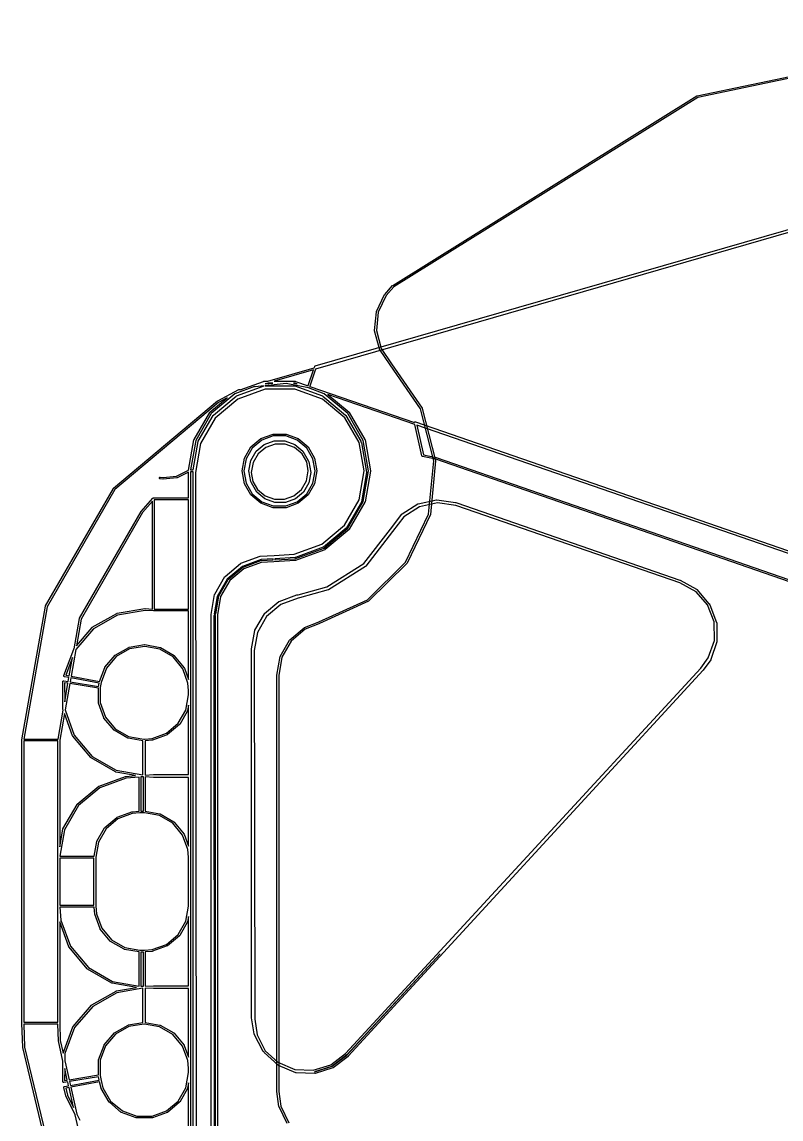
# Model space of a CAD drawing. Extents: x 90 to 207, y -153 to -57.
# Drawn here: x 89.6 to 131.8, y -118.1 to -57.2 of the extents above; entities that cross this region are included whole.
import ezdxf

# ---------------------------------------------------------------- set-up
doc = ezdxf.new("R2010")
doc.units = 0
doc.header["$MEASUREMENT"] = 0
doc.layers.add('BLACK', color=7, linetype='CONTINUOUS')

msp = doc.modelspace()

# ---------------------------------------------------------------- linework, layer by layer
at = {"layer": 'Black'}
for p, q in [((127.123, -61.3399), (146.586, -57.2364)), ((146.598, -57.336), (127.152, -61.4359)), ((110.221, -71.8593), (127.107, -61.3464)), ((127.152, -61.4359), (110.28, -71.9404)), ((127.107, -61.3464), (127.123, -61.3399)), ((127.123, -61.3399), (127.123, -61.3399)), ((105.918, -76.328), (144.816, -65.1201)), ((144.853, -65.2517), (105.936, -76.5175)), ((110.215, -71.8641), (110.221, -71.8593)), ((109.315, -73.3097), (109.764, -72.3696)), ((109.851, -72.4191), (109.409, -73.3449)), ((109.764, -72.3696), (109.768, -72.3638)), ((109.768, -72.3638), (109.772, -72.3578)), ((109.772, -72.3578), (110.21, -71.8684)), ((110.28, -71.9404), (109.851, -72.4191)), ((110.21, -71.8684), (110.215, -71.8641)), ((109.21, -74.3635), (109.311, -73.3265)), ((109.311, -73.3265), (109.315, -73.3097)), ((109.311, -73.3265), (109.311, -73.3265)), ((109.409, -73.3449), (109.311, -74.3644)), ((109.212, -74.3808), (109.21, -74.3635)), ((109.21, -74.3635), (109.21, -74.3635)), ((109.472, -75.3897), (109.212, -74.3808)), ((109.311, -74.3644), (109.567, -75.3561)), ((109.479, -75.4055), (109.472, -75.3897)), ((110.069, -76.2644), (109.479, -75.4055)), ((109.479, -75.4055), (109.479, -75.4055)), ((109.567, -75.3561), (110.151, -76.2078)), ((103.279, -77.1825), (105.858, -76.4358)), ((105.818, -76.5515), (103.639, -77.1825)), ((105.519, -77.4157), (105.818, -76.5515)), ((105.936, -76.5175), (105.613, -77.4484)), ((105.858, -76.4358), (105.885, -76.3597)), ((105.885, -76.3597), (105.888, -76.3541)), ((105.888, -76.3541), (105.891, -76.3482)), ((105.891, -76.3482), (105.892, -76.3465)), ((105.892, -76.3465), (105.893, -76.3445)), ((105.893, -76.3445), (105.898, -76.3403)), ((105.898, -76.3403), (105.903, -76.3357)), ((105.903, -76.3357), (105.905, -76.3347)), ((105.905, -76.3347), (105.906, -76.3332)), ((105.906, -76.3332), (105.912, -76.3309)), ((105.912, -76.3309), (105.918, -76.328)), ((111.754, -78.7195), (110.069, -76.2644)), ((110.069, -76.2644), (110.069, -76.2644)), ((110.151, -76.2078), (110.151, -76.2078)), ((110.151, -76.2078), (111.842, -78.6702)), ((101.745, -77.6583), (103.044, -77.1855)), ((103.044, -77.1855), (103.061, -77.1825)), ((103.061, -77.1825), (103.279, -77.1825)), ((104.298, -77.3034), (103.134, -77.4287)), ((103.293, -77.2825), (103.137, -77.3278)), ((103.137, -77.3278), (103.558, -77.2825)), ((103.558, -77.2825), (103.293, -77.2825)), ((103.639, -77.1825), (104.798, -77.1825)), ((105.534, -77.5537), (104.298, -77.3034)), ((104.699, -77.2825), (104.902, -77.3237)), ((104.789, -77.2825), (104.699, -77.2825)), ((104.902, -77.3237), (104.789, -77.2825)), ((104.798, -77.1825), (104.815, -77.1855)), ((104.815, -77.1855), (105.518, -77.4415)), ((101.455, -77.8704), (100.138, -78.9752)), ((100.499, -78.2694), (101.678, -77.6364)), ((102.54, -77.4754), (101.455, -77.8704)), ((101.537, -77.9959), (103.08, -77.4346)), ((103.142, -77.6147), (101.609, -78.1748)), ((101.678, -77.6364), (101.694, -77.631)), ((101.694, -77.631), (101.711, -77.6315)), ((101.711, -77.6315), (101.728, -77.638)), ((101.728, -77.638), (101.741, -77.6495)), ((101.741, -77.6495), (101.745, -77.6583)), ((102.543, -77.4772), (102.54, -77.4754)), ((102.546, -77.4803), (102.543, -77.4772)), ((102.55, -77.482), (102.546, -77.4803)), ((102.554, -77.4845), (102.55, -77.482)), ((102.558, -77.4855), (102.554, -77.4845)), ((102.562, -77.4873), (102.558, -77.4855)), ((102.566, -77.4876), (102.562, -77.4873)), ((102.57, -77.4886), (102.566, -77.4876)), ((102.575, -77.4882), (102.57, -77.4886)), ((102.579, -77.4885), (102.575, -77.4882)), ((103.08, -77.4346), (102.579, -77.4885)), ((103.134, -77.4287), (104.754, -77.4287)), ((104.774, -77.6127), (103.142, -77.6147)), ((104.754, -77.4287), (104.771, -77.4317)), ((104.771, -77.4317), (106.322, -77.9959)), ((106.309, -78.169), (104.774, -77.6127)), ((105.516, -77.4328), (105.519, -77.4157)), ((105.518, -77.4415), (105.516, -77.4328)), ((106.404, -77.8704), (105.534, -77.5537)), ((105.605, -77.4636), (105.603, -77.4656)), ((105.603, -77.4656), (105.605, -77.466)), ((105.613, -77.4484), (105.605, -77.4636)), ((105.605, -77.466), (105.608, -77.4673)), ((105.608, -77.4673), (105.611, -77.4678)), ((105.611, -77.4678), (111.418, -79.4714)), ((107.721, -78.9752), (106.404, -77.8704)), ((111.441, -79.5851), (106.621, -77.922)), ((106.621, -77.922), (107.792, -78.9043)), ((94.7207, -83.1162), (100.49, -78.2752)), ((100.55, -78.3551), (94.7918, -83.1872)), ((100.067, -78.9043), (101.026, -78.1)), ((100.259, -79.065), (101.522, -78.0046)), ((101.609, -78.1748), (100.36, -79.2254)), ((100.49, -78.2752), (100.495, -78.2726)), ((100.495, -78.2726), (100.499, -78.2694)), ((101.026, -78.1), (100.55, -78.3551)), ((101.522, -78.0046), (101.537, -77.9959)), ((107.56, -79.2165), (106.309, -78.169)), ((106.322, -77.9959), (106.337, -78.0046)), ((106.337, -78.0046), (106.337, -78.0046)), ((106.337, -78.0046), (107.6, -79.065)), ((99.1876, -80.4214), (100.056, -78.9176)), ((100.138, -78.9752), (99.2786, -80.4638)), ((99.4226, -80.507), (100.247, -79.0783)), ((100.056, -78.9176), (100.062, -78.9104)), ((100.056, -78.9176), (100.056, -78.9176)), ((100.062, -78.9104), (100.067, -78.9043)), ((100.067, -78.9043), (100.067, -78.9043)), ((100.247, -79.0783), (100.253, -79.0717)), ((100.247, -79.0783), (100.247, -79.0783)), ((100.253, -79.0717), (100.259, -79.065)), ((100.259, -79.065), (100.259, -79.065)), ((107.6, -79.065), (107.611, -79.0783)), ((107.611, -79.0783), (107.611, -79.0783)), ((107.611, -79.0783), (108.436, -80.507)), ((108.58, -80.4638), (107.721, -78.9752)), ((107.792, -78.9043), (107.803, -78.9176)), ((107.803, -78.9176), (107.803, -78.9176)), ((107.803, -78.9176), (108.671, -80.4214)), ((112.496, -81.5944), (111.754, -78.7195)), ((111.842, -78.6702), (111.849, -78.686)), ((111.849, -78.686), (112.595, -81.578)), ((100.36, -79.2254), (99.5462, -80.6398)), ((108.351, -80.5826), (107.56, -79.2165)), ((111.418, -79.4686), (111.42, -79.4612)), ((111.418, -79.4694), (111.418, -79.4686)), ((111.418, -79.4703), (111.418, -79.4694)), ((111.418, -79.4714), (111.418, -79.4703)), ((111.42, -79.4612), (111.423, -79.4537)), ((111.423, -79.4522), (111.428, -79.4461)), ((111.423, -79.453), (111.423, -79.4522)), ((111.423, -79.4537), (111.423, -79.453)), ((111.428, -79.4461), (111.433, -79.4398)), ((111.433, -79.4398), (111.434, -79.4394)), ((111.434, -79.4387), (111.441, -79.4347)), ((111.434, -79.4394), (111.434, -79.4387)), ((111.441, -79.4347), (111.448, -79.4304)), ((111.836, -81.3192), (111.441, -79.5851)), ((111.448, -79.4304), (111.449, -79.4302)), ((111.449, -79.4298), (111.457, -79.4283)), ((111.449, -79.4302), (111.449, -79.4298)), ((111.457, -79.4283), (111.465, -79.4266)), ((111.465, -79.4266), (111.466, -79.4267)), ((111.466, -79.4267), (111.466, -79.4265)), ((111.466, -79.4265), (111.474, -79.4277)), ((111.474, -79.4277), (111.482, -79.4287)), ((111.482, -79.4287), (111.483, -79.4291)), ((111.483, -79.4291), (111.483, -79.4292)), ((111.483, -79.4292), (143.294, -90.4502)), ((143.308, -90.5817), (111.552, -79.6235)), ((111.552, -79.6235), (111.926, -81.2658)), ((102.34, -80.8228), (102.892, -80.3595)), ((102.892, -80.3595), (103.569, -80.1131)), ((103.586, -80.2116), (102.942, -80.4462)), ((103.569, -80.1131), (104.29, -80.1131)), ((104.272, -80.2116), (103.586, -80.2116)), ((104.917, -80.4462), (104.272, -80.2116)), ((104.29, -80.1131), (104.967, -80.3595)), ((104.967, -80.3595), (105.519, -80.8228)), ((98.8846, -82.1225), (99.1817, -80.4378)), ((99.2786, -80.4638), (98.989, -82.1065)), ((99.1374, -82.1065), (99.4166, -80.5233)), ((99.1817, -80.4378), (99.1851, -80.4284)), ((99.1817, -80.4378), (99.1817, -80.4378)), ((99.1851, -80.4284), (99.1876, -80.4214)), ((99.1876, -80.4214), (99.1876, -80.4214)), ((99.5462, -80.6398), (99.2641, -82.2517)), ((99.4166, -80.5233), (99.42, -80.5139)), ((99.4166, -80.5233), (99.4166, -80.5233)), ((99.42, -80.5139), (99.4226, -80.507)), ((99.4226, -80.507), (99.4226, -80.507)), ((101.98, -81.4469), (102.34, -80.8228)), ((102.416, -80.887), (102.074, -81.4811)), ((102.942, -80.4462), (102.416, -80.887)), ((102.627, -81.0638), (103.079, -80.6843)), ((103.164, -80.8559), (102.738, -81.2131)), ((103.079, -80.6843), (103.634, -80.4824)), ((103.686, -80.6659), (103.164, -80.8559)), ((103.634, -80.4824), (104.225, -80.4824)), ((104.242, -80.6659), (103.686, -80.6659)), ((104.225, -80.4824), (104.779, -80.6843)), ((104.764, -80.8559), (104.242, -80.6659)), ((105.19, -81.2131), (104.764, -80.8559)), ((104.779, -80.6843), (105.232, -81.0638)), ((105.442, -80.887), (104.917, -80.4462)), ((105.785, -81.4811), (105.442, -80.887)), ((105.519, -80.8228), (105.879, -81.4469)), ((108.629, -82.1565), (108.351, -80.5826)), ((108.436, -80.507), (108.436, -80.507)), ((108.436, -80.507), (108.439, -80.5139)), ((108.439, -80.5139), (108.442, -80.5233)), ((108.442, -80.5233), (108.442, -80.5233)), ((108.442, -80.5233), (108.447, -80.5478)), ((108.447, -80.5478), (108.469, -80.5864)), ((108.469, -80.5864), (108.469, -80.5864)), ((108.469, -80.5864), (108.475, -80.6027)), ((108.475, -80.6027), (108.763, -82.2269)), ((108.879, -82.1565), (108.58, -80.4638)), ((108.671, -80.4214), (108.671, -80.4214)), ((108.671, -80.4214), (108.674, -80.4296)), ((108.674, -80.4296), (108.677, -80.4378)), ((108.677, -80.4378), (108.677, -80.4378)), ((108.677, -80.4378), (108.979, -82.1479)), ((101.854, -82.1565), (101.98, -81.4469)), ((102.074, -81.4811), (101.954, -82.1565)), ((102.229, -82.1565), (102.332, -81.5751)), ((102.332, -81.5751), (102.627, -81.0638)), ((102.738, -81.2131), (102.461, -81.6943)), ((105.439, -81.6453), (105.19, -81.2131)), ((105.232, -81.0638), (105.527, -81.5751)), ((105.527, -81.5751), (105.533, -81.6111)), ((105.904, -82.1565), (105.785, -81.4811)), ((105.879, -81.4469), (106.004, -82.1565)), ((111.836, -81.3213), (111.836, -81.3192)), ((111.837, -81.3236), (111.836, -81.3213)), ((111.84, -81.3293), (111.837, -81.3236)), ((111.842, -81.3352), (111.84, -81.3293)), ((111.844, -81.3369), (111.842, -81.3352)), ((111.845, -81.339), (111.844, -81.3369)), ((111.85, -81.3432), (111.845, -81.339)), ((111.854, -81.348), (111.85, -81.3432)), ((111.856, -81.349), (111.854, -81.348)), ((111.858, -81.3506), (111.856, -81.349)), ((111.864, -81.3529), (111.858, -81.3506)), ((111.87, -81.3559), (111.864, -81.3529)), ((111.872, -81.3562), (111.87, -81.3559)), ((111.874, -81.357), (111.872, -81.3562)), ((112.606, -81.5115), (111.874, -81.357)), ((111.926, -81.2658), (112.63, -81.4143)), ((112.21, -84.5497), (112.496, -81.5944)), ((112.596, -81.5953), (112.309, -84.5681)), ((112.595, -81.578), (112.596, -81.5953)), ((112.596, -81.5953), (112.596, -81.5953)), ((134.153, -88.9767), (112.606, -81.5115)), ((112.63, -81.4143), (112.633, -81.4155)), ((112.633, -81.4155), (112.636, -81.416)), ((112.636, -81.416), (134.19, -88.8836)), ((98.2181, -82.4412), (98.8846, -82.1225)), ((98.9794, -82.2065), (98.9794, -127.703)), ((99.1294, -82.2065), (98.9794, -82.2065)), ((98.989, -82.1065), (99.1374, -82.1065)), ((99.1294, -127.703), (99.1294, -82.2065)), ((101.98, -82.8662), (101.854, -82.1565)), ((101.954, -82.1565), (102.074, -82.832)), ((102.332, -82.738), (102.229, -82.1565)), ((102.461, -81.6943), (102.364, -82.2415)), ((105.433, -82.7038), (105.529, -82.1565)), ((105.529, -82.1565), (105.439, -81.6453)), ((105.533, -81.6111), (105.562, -81.6601)), ((105.562, -81.6601), (105.664, -82.2415)), ((105.785, -82.832), (105.904, -82.1565)), ((106.004, -82.1565), (105.879, -82.8662)), ((108.345, -83.7638), (108.629, -82.1565)), ((108.58, -83.8493), (108.879, -82.1565)), ((108.979, -82.1652), (108.677, -83.8753)), ((108.979, -82.1479), (108.979, -82.1479)), ((108.979, -82.1479), (108.979, -82.1565)), ((108.979, -82.1565), (108.979, -82.1652)), ((108.979, -82.1652), (108.979, -82.1652)), ((97.2572, -82.5505), (97.2592, -82.5333)), ((97.2613, -82.5674), (97.2572, -82.5505)), ((97.2592, -82.5333), (97.2669, -82.5177)), ((97.2709, -82.5819), (97.2613, -82.5674)), ((97.2669, -82.5177), (97.2795, -82.5058)), ((97.2849, -82.5922), (97.2709, -82.5819)), ((97.2795, -82.5058), (97.2954, -82.4988)), ((97.3015, -82.5971), (97.2849, -82.5922)), ((97.2954, -82.4988), (97.3128, -82.4977)), ((97.4563, -82.6146), (97.3015, -82.5971)), ((97.3128, -82.4977), (97.4623, -82.5147)), ((97.4615, -82.6143), (97.4563, -82.6146)), ((97.4668, -82.6147), (97.4615, -82.6143)), ((97.4623, -82.5147), (98.2181, -82.4412)), ((98.2365, -82.5399), (97.4668, -82.6147)), ((98.2532, -82.5352), (98.2365, -82.5399)), ((98.8794, -82.2359), (98.2532, -82.5352)), ((98.8794, -83.6596), (98.8794, -82.2359)), ((99.2641, -82.2517), (99.3205, -127.84)), ((102.36, -82.787), (102.332, -82.738)), ((102.367, -82.823), (102.36, -82.787)), ((102.364, -82.2415), (102.454, -82.7528)), ((102.454, -82.7528), (102.704, -83.185)), ((105.155, -83.185), (105.433, -82.7038)), ((105.664, -82.2415), (105.562, -82.823)), ((108.763, -82.2443), (108.479, -83.8692)), ((108.763, -82.2269), (108.763, -82.2269)), ((108.763, -82.2269), (108.763, -82.2443)), ((90.9439, -89.6519), (94.7096, -83.1296)), ((94.7918, -83.1872), (91.0349, -89.6943)), ((94.7096, -83.1296), (94.7152, -83.1229)), ((94.7096, -83.1296), (94.7096, -83.1296)), ((94.7152, -83.1229), (94.7207, -83.1162)), ((94.7207, -83.1162), (94.7207, -83.1162)), ((102.34, -83.4903), (101.98, -82.8662)), ((102.074, -82.832), (102.416, -83.4261)), ((102.662, -83.3343), (102.367, -82.823)), ((102.416, -83.4261), (102.942, -83.867)), ((103.114, -83.7138), (102.662, -83.3343)), ((102.704, -83.185), (103.129, -83.5422)), ((104.729, -83.5422), (105.155, -83.185)), ((105.266, -83.3343), (104.814, -83.7138)), ((104.917, -83.867), (105.442, -83.4261)), ((105.562, -82.823), (105.266, -83.3343)), ((105.442, -83.4261), (105.785, -82.832)), ((105.879, -82.8662), (105.519, -83.4903)), ((96.2475, -84.407), (96.8919, -83.6765)), ((96.8794, -83.8419), (96.3258, -84.4695)), ((96.8794, -89.8245), (96.8794, -83.8419)), ((96.8919, -83.6765), (96.8948, -83.6742)), ((96.8948, -83.6742), (96.8973, -83.6713)), ((96.8973, -83.6713), (96.901, -83.6691)), ((96.901, -83.6691), (96.9044, -83.6663)), ((96.9044, -83.6663), (96.905, -83.6661)), ((96.905, -83.6661), (96.9055, -83.6657)), ((96.9055, -83.6657), (96.909, -83.6645)), ((96.909, -83.6645), (96.9123, -83.6626)), ((96.9123, -83.6626), (96.9166, -83.6619)), ((96.9166, -83.6619), (96.9207, -83.6604)), ((96.9207, -83.6604), (96.9213, -83.6604)), ((96.9213, -83.6604), (96.9219, -83.6602)), ((96.9219, -83.6602), (96.9257, -83.6603)), ((96.9257, -83.6603), (96.9294, -83.6596)), ((96.9294, -83.6596), (98.8794, -83.6596)), ((96.9794, -83.7596), (96.9794, -89.8275)), ((98.8794, -83.7596), (96.9794, -83.7596)), ((98.8794, -89.8275), (98.8794, -83.7596)), ((102.892, -83.9536), (102.34, -83.4903)), ((103.569, -84.2), (102.892, -83.9536)), ((102.942, -83.867), (103.586, -84.1015)), ((103.669, -83.9157), (103.114, -83.7138)), ((103.129, -83.5422), (103.652, -83.7322)), ((103.652, -83.7322), (104.207, -83.7322)), ((104.259, -83.9157), (103.669, -83.9157)), ((104.207, -83.7322), (104.729, -83.5422)), ((104.814, -83.7138), (104.259, -83.9157)), ((104.272, -84.1015), (104.917, -83.867)), ((104.967, -83.9536), (104.29, -84.2)), ((105.519, -83.4903), (104.967, -83.9536)), ((107.529, -85.1772), (108.345, -83.7638)), ((108.473, -83.8856), (107.65, -85.3152)), ((107.721, -85.3379), (108.58, -83.8493)), ((108.671, -83.8917), (107.803, -85.3955)), ((108.479, -83.8692), (108.473, -83.8856)), ((108.473, -83.8856), (108.473, -83.8856)), ((108.674, -83.8835), (108.671, -83.8917)), ((108.671, -83.8917), (108.671, -83.8917)), ((108.677, -83.8753), (108.674, -83.8835)), ((108.677, -83.8753), (108.677, -83.8753)), ((110.736, -84.5481), (111.617, -83.9919)), ((111.617, -83.9919), (111.633, -83.9853)), ((111.633, -83.9853), (112.651, -83.764)), ((112.701, -83.9378), (111.7, -84.1566)), ((112.651, -83.764), (112.669, -83.7634)), ((112.669, -83.7634), (112.669, -83.7634)), ((112.669, -83.7634), (113.701, -83.9036)), ((113.72, -84.075), (112.701, -83.9378)), ((113.701, -83.9036), (113.705, -83.905)), ((113.705, -83.905), (113.71, -83.9057)), ((113.71, -83.9057), (113.778, -83.9284)), ((113.778, -83.9284), (113.779, -83.9286)), ((113.779, -83.9286), (113.779, -83.9286)), ((113.779, -83.9286), (126.158, -88.2176)), ((92.8233, -90.3359), (96.2417, -84.4151)), ((96.3258, -84.4695), (92.9143, -90.3783)), ((96.2417, -84.4151), (96.2449, -84.4113)), ((96.2449, -84.4113), (96.2475, -84.407)), ((104.29, -84.2), (103.569, -84.2)), ((103.586, -84.1015), (104.272, -84.1015)), ((110.086, -85.3838), (110.723, -84.5598)), ((110.723, -84.5598), (110.736, -84.5481)), ((110.723, -84.5598), (110.723, -84.5598)), ((111.7, -84.1566), (110.835, -84.7044)), ((110.93, -87.2289), (112.21, -84.5497)), ((112.304, -84.5849), (111.017, -87.28)), ((112.309, -84.5681), (112.304, -84.5849)), ((112.309, -84.5681), (112.309, -84.5681)), ((113.783, -84.096), (113.72, -84.075)), ((126.164, -88.3681), (113.783, -84.096)), ((106.279, -86.2262), (107.529, -85.1772)), ((110.835, -84.7044), (110.203, -85.5222)), ((107.639, -85.3285), (106.376, -86.3905)), ((106.404, -86.4427), (107.721, -85.3379)), ((107.792, -85.4088), (106.462, -86.525)), ((107.645, -85.3205), (107.639, -85.3285)), ((107.639, -85.3285), (107.639, -85.3285)), ((107.65, -85.3152), (107.645, -85.3205)), ((107.65, -85.3152), (107.65, -85.3152)), ((107.803, -85.3955), (107.792, -85.4088)), ((107.803, -85.3955), (107.803, -85.3955)), ((108.603, -87.2994), (110.086, -85.3838)), ((110.203, -85.5222), (108.718, -87.4467)), ((110.086, -85.3838), (110.086, -85.3838)), ((110.203, -85.5222), (110.203, -85.5222)), ((104.744, -86.7849), (106.279, -86.2262)), ((104.787, -87.0311), (106.404, -86.4427)), ((106.361, -86.3992), (104.812, -86.9653)), ((106.369, -86.3948), (106.361, -86.3992)), ((106.361, -86.3992), (106.361, -86.3992)), ((106.376, -86.3905), (106.369, -86.3948)), ((106.376, -86.3905), (106.376, -86.3905)), ((101.787, -87.2793), (102.848, -86.8933)), ((102.916, -87.0761), (101.871, -87.4579)), ((102.848, -86.8933), (102.855, -86.892)), ((102.855, -86.892), (102.862, -86.8904)), ((102.862, -86.8904), (103.63, -86.8473)), ((103.574, -87.0384), (102.916, -87.0761)), ((103.57, -87.0993), (103.574, -87.0384)), ((103.63, -86.8473), (104.744, -86.7849)), ((103.67, -87.0937), (104.787, -87.0311)), ((103.674, -87.0326), (103.67, -87.0937)), ((103.676, -87.0325), (103.674, -87.0326)), ((104.798, -86.9683), (103.676, -87.0325)), ((104.805, -86.9666), (104.798, -86.9683)), ((104.812, -86.9653), (104.805, -86.9666)), ((106.447, -86.5337), (104.815, -87.1276)), ((106.462, -86.525), (106.447, -86.5337)), ((106.462, -86.525), (106.462, -86.525)), ((100.908, -88.0135), (101.772, -87.288)), ((101.871, -87.4579), (101.021, -88.1731)), ((101.099, -88.1742), (101.897, -87.5045)), ((101.955, -87.5868), (101.17, -88.2452)), ((101.772, -87.288), (101.787, -87.2793)), ((101.772, -87.288), (101.772, -87.288)), ((101.897, -87.5045), (101.912, -87.4958)), ((101.912, -87.4958), (102.891, -87.1395)), ((102.919, -87.236), (101.955, -87.5868)), ((102.891, -87.1395), (102.899, -87.1382)), ((102.899, -87.1382), (102.906, -87.1366)), ((102.906, -87.1366), (103.57, -87.0993)), ((103.62, -87.1967), (102.919, -87.236)), ((104.8, -87.1305), (103.62, -87.1967)), ((104.808, -87.1288), (104.8, -87.1305)), ((104.815, -87.1276), (104.808, -87.1288)), ((106.561, -88.5885), (108.603, -87.2994)), ((108.705, -87.4583), (106.651, -88.7586)), ((108.716, -87.4487), (108.705, -87.4583)), ((108.705, -87.4583), (108.705, -87.4583)), ((108.718, -87.4467), (108.716, -87.4487)), ((108.718, -87.4467), (108.718, -87.4467)), ((108.812, -89.3089), (110.93, -87.2289)), ((111.007, -87.2941), (108.875, -89.3864)), ((111.017, -87.28), (111.007, -87.2941)), ((100.332, -89.0043), (100.896, -88.0269)), ((101.021, -88.1731), (100.466, -89.136)), ((100.567, -89.0898), (101.088, -88.1875)), ((101.17, -88.2452), (100.658, -89.1322)), ((100.896, -88.0268), (100.902, -88.0202)), ((100.896, -88.0269), (100.896, -88.0268)), ((100.902, -88.0202), (100.908, -88.0135)), ((100.908, -88.0135), (100.908, -88.0135)), ((101.088, -88.1875), (101.099, -88.1742)), ((101.099, -88.1742), (101.099, -88.1742)), ((126.158, -88.2176), (126.162, -88.2197)), ((126.162, -88.2197), (126.166, -88.2211)), ((126.166, -88.2211), (127.076, -88.728)), ((104.969, -89.0284), (106.561, -88.5885)), ((106.638, -88.7646), (105.036, -89.2092)), ((106.644, -88.7614), (106.638, -88.7646)), ((106.651, -88.7586), (106.644, -88.7614)), ((127.063, -88.8675), (126.164, -88.3681)), ((127.694, -89.5944), (127.063, -88.8675)), ((127.076, -88.728), (127.09, -88.7389)), ((127.09, -88.7389), (127.772, -89.5266)), ((100.13, -90.1322), (100.326, -89.0207)), ((100.466, -89.136), (100.299, -90.0909)), ((100.326, -89.0207), (100.329, -89.0125)), ((100.326, -89.0207), (100.326, -89.0207)), ((100.329, -89.0125), (100.332, -89.0043)), ((100.332, -89.0043), (100.332, -89.0043)), ((100.387, -90.0909), (100.561, -89.1062)), ((100.658, -89.1322), (100.479, -90.1453)), ((100.561, -89.1062), (100.565, -89.095)), ((100.561, -89.1062), (100.561, -89.1062)), ((100.565, -89.095), (100.567, -89.0898)), ((100.567, -89.0898), (100.567, -89.0898)), ((103.099, -90.0767), (103.897, -89.407)), ((103.897, -89.407), (103.912, -89.3983)), ((103.897, -89.407), (103.897, -89.407)), ((103.912, -89.3983), (104.891, -89.042)), ((104.964, -89.2213), (103.999, -89.5743)), ((104.891, -89.042), (104.896, -89.0412)), ((104.896, -89.0412), (104.9, -89.0396)), ((104.9, -89.0396), (104.969, -89.0284)), ((105.031, -89.2104), (104.964, -89.2213)), ((105.033, -89.2095), (105.031, -89.2104)), ((105.036, -89.2092), (105.033, -89.2095)), ((106.105, -90.5406), (108.812, -89.3089)), ((108.861, -89.3963), (106.143, -90.6334)), ((108.875, -89.3864), (108.861, -89.3963)), ((89.6302, -97.0851), (90.938, -89.6682)), ((91.0349, -89.6943), (89.739, -97.0438)), ((90.938, -89.6682), (90.9415, -89.6585)), ((90.938, -89.6682), (90.938, -89.6682)), ((90.9415, -89.6585), (90.9439, -89.6519)), ((90.9439, -89.6519), (90.9439, -89.6519)), ((93.537, -90.8383), (94.896, -90.0667)), ((94.896, -90.0667), (94.9042, -90.0637)), ((94.896, -90.0667), (94.896, -90.0667)), ((94.9042, -90.0637), (94.9123, -90.0608)), ((94.9123, -90.0608), (94.9124, -90.0608)), ((94.9124, -90.0608), (96.4533, -89.8005)), ((96.4644, -89.9), (94.9377, -90.158)), ((96.4533, -89.8005), (96.459, -89.8005)), ((96.459, -89.8005), (96.4646, -89.7999)), ((96.9264, -89.9275), (96.4644, -89.9)), ((96.4646, -89.7999), (96.8794, -89.8245)), ((96.9279, -89.9273), (96.9264, -89.9275)), ((96.9294, -89.9275), (96.9279, -89.9273)), ((98.8794, -89.9275), (96.9294, -89.9275)), ((96.9794, -89.8275), (98.8794, -89.8275)), ((98.8794, -93.7418), (98.8794, -89.9275)), ((100.299, -90.0909), (100.387, -90.0909)), ((102.567, -90.9923), (103.088, -90.09)), ((103.088, -90.09), (103.099, -90.0767)), ((103.099, -90.0767), (103.099, -90.0767)), ((103.999, -89.5743), (103.215, -90.2336)), ((128.056, -90.5423), (127.694, -89.5944)), ((127.772, -89.5266), (127.781, -89.5415)), ((127.781, -89.5415), (127.781, -89.5415)), ((127.781, -89.5415), (127.781, -89.5422)), ((127.781, -89.5422), (127.816, -89.582)), ((127.816, -89.582), (127.816, -89.582)), ((127.816, -89.582), (127.817, -89.5833)), ((127.817, -89.5833), (127.825, -89.5969)), ((127.825, -89.5969), (127.825, -89.5969)), ((127.825, -89.5969), (128.197, -90.5698)), ((92.5223, -92.0254), (92.8173, -90.3523)), ((92.9143, -90.3783), (92.6504, -91.875)), ((92.8173, -90.3523), (92.8203, -90.3441)), ((92.8173, -90.3523), (92.8173, -90.3523)), ((92.8203, -90.3441), (92.8233, -90.3359)), ((92.8233, -90.3359), (92.8233, -90.3359)), ((94.9377, -90.158), (93.594, -90.921)), ((100.129, -90.1409), (100.13, -90.1366)), ((100.129, -119.768), (100.129, -90.1409)), ((100.13, -90.1366), (100.13, -90.1322)), ((100.282, -90.1909), (100.274, -90.2349)), ((100.274, -90.2349), (100.311, -119.855)), ((100.379, -90.1909), (100.282, -90.1909)), ((100.379, -119.768), (100.379, -90.1909)), ((100.479, -90.1453), (100.479, -119.765)), ((103.215, -90.2336), (102.704, -91.1213)), ((105.314, -90.8583), (106.074, -90.549)), ((106.109, -90.6429), (105.359, -90.9479)), ((106.074, -90.549), (106.078, -90.5482)), ((106.078, -90.5482), (106.081, -90.5468)), ((106.081, -90.5468), (106.105, -90.5406)), ((106.134, -90.6364), (106.109, -90.6429)), ((106.138, -90.6345), (106.134, -90.6364)), ((106.143, -90.6334), (106.138, -90.6345)), ((128.072, -91.5664), (128.056, -90.5423)), ((128.197, -90.5698), (128.2, -90.5811)), ((128.2, -90.5811), (128.201, -90.5869)), ((128.201, -90.5869), (128.218, -91.6286)), ((93.594, -90.921), (92.6161, -92.0696)), ((92.6504, -91.875), (93.5236, -90.8494)), ((93.5236, -90.8494), (93.533, -90.8416)), ((93.5236, -90.8494), (93.5236, -90.8494)), ((93.533, -90.8416), (93.537, -90.8383)), ((93.537, -90.8383), (93.537, -90.8383)), ((102.38, -92.0347), (102.561, -91.0087)), ((102.704, -91.1213), (102.526, -92.1346)), ((102.561, -91.0087), (102.564, -91.0005)), ((102.561, -91.0087), (102.561, -91.0087)), ((102.564, -91.0005), (102.567, -90.9924)), ((102.567, -90.9924), (102.567, -90.9923)), ((104.503, -91.536), (105.301, -90.8663)), ((105.359, -90.9479), (104.574, -91.6069)), ((105.301, -90.8663), (105.307, -90.8624)), ((105.307, -90.8624), (105.314, -90.8583)), ((94.8115, -92.3796), (95.5665, -91.9509)), ((95.5665, -91.9509), (95.5735, -91.9484)), ((95.5665, -91.9509), (95.5665, -91.9509)), ((95.5735, -91.9484), (95.5829, -91.9451)), ((95.5829, -91.9451), (96.439, -91.8004)), ((95.5829, -91.9451), (95.5829, -91.9451)), ((96.447, -91.9005), (95.6082, -92.0422)), ((96.439, -91.8004), (96.439, -91.8004)), ((96.439, -91.8004), (96.4564, -91.8006)), ((97.2836, -92.0542), (96.447, -91.9005)), ((96.4564, -91.8006), (97.3103, -91.9575)), ((103.97, -92.4516), (104.491, -91.5493)), ((104.574, -91.6069), (104.061, -92.494)), ((104.491, -91.5493), (104.503, -91.536)), ((104.503, -91.536), (104.503, -91.536)), ((127.736, -92.5356), (128.072, -91.5664)), ((128.215, -91.6458), (127.876, -92.6307)), ((128.218, -91.6286), (128.215, -91.6458)), ((91.9566, -93.5191), (92.5017, -92.0544)), ((92.4351, -92.5198), (92.0711, -93.4981)), ((92.2566, -93.5322), (92.4351, -92.5198)), ((92.6161, -92.0696), (92.355, -93.5503)), ((92.5017, -92.0544), (92.5105, -92.0394)), ((92.5105, -92.0394), (92.5223, -92.0254)), ((92.5105, -92.0394), (92.5105, -92.0394)), ((94.2353, -93.0518), (94.7981, -92.3907)), ((94.8686, -92.4622), (94.3171, -93.1099)), ((94.7981, -92.3907), (94.8048, -92.3852)), ((94.7981, -92.3907), (94.7981, -92.3907)), ((94.8048, -92.3852), (94.8115, -92.3796)), ((94.8115, -92.3796), (94.8115, -92.3796)), ((95.6082, -92.0422), (94.8686, -92.4622)), ((98.0171, -92.4848), (97.2836, -92.0542)), ((97.3103, -91.9575), (97.3224, -91.962)), ((97.3224, -91.962), (97.3266, -91.9635)), ((97.3266, -91.9635), (98.0754, -92.403)), ((98.5592, -93.1403), (98.0171, -92.4848)), ((98.0754, -92.403), (98.0886, -92.4143)), ((98.0886, -92.4143), (98.6419, -93.0834)), ((102.379, -92.0434), (102.38, -92.0391)), ((102.379, -112.503), (102.379, -92.0434)), ((102.38, -92.0391), (102.38, -92.0347)), ((102.526, -92.1346), (102.552, -112.586)), ((103.784, -93.494), (103.964, -92.4679)), ((104.061, -92.494), (103.883, -93.507)), ((103.964, -92.4679), (103.967, -92.4598)), ((103.964, -92.4679), (103.964, -92.4679)), ((103.967, -92.4598), (103.97, -92.4516)), ((103.97, -92.4516), (103.97, -92.4516)), ((127.327, -93.1012), (127.736, -92.5356)), ((93.9383, -93.8412), (94.2265, -93.0668)), ((94.3171, -93.1099), (94.019, -93.9111)), ((94.2265, -93.0668), (94.2353, -93.0518)), ((94.2353, -93.0518), (94.2353, -93.0518)), ((98.8452, -93.9439), (98.5592, -93.1403)), ((98.6419, -93.0834), (98.6505, -93.0985)), ((98.6505, -93.0985), (98.8794, -93.7418)), ((107.601, -114.499), (127.327, -93.1012)), ((127.869, -92.6436), (127.454, -93.2181)), ((127.872, -92.6371), (127.869, -92.6436)), ((127.876, -92.6307), (127.872, -92.6371)), ((91.9535, -93.5361), (91.9566, -93.5191)), ((91.9564, -93.5533), (91.9535, -93.5361)), ((91.965, -93.5684), (91.9564, -93.5533)), ((91.9782, -93.5796), (91.965, -93.5684)), ((91.9944, -93.5857), (91.9782, -93.5796)), ((92.2393, -93.6307), (91.9944, -93.5857)), ((91.9944, -93.5857), (91.9944, -93.5857)), ((92.0711, -93.4981), (92.2566, -93.5322)), ((92.2016, -93.8446), (92.2393, -93.6307)), ((92.3376, -93.6487), (92.3002, -93.8611)), ((93.9127, -93.9381), (92.3376, -93.6487)), ((92.355, -93.5503), (93.9383, -93.8412)), ((103.783, -93.5027), (103.784, -93.4983)), ((103.783, -116.601), (103.783, -93.5027)), ((103.784, -93.4983), (103.784, -93.494)), ((103.883, -93.507), (103.883, -116.597)), ((127.451, -93.2227), (107.747, -114.65)), ((127.452, -93.2202), (127.451, -93.2227)), ((127.454, -93.2181), (127.452, -93.2202)), ((91.898, -93.8532), (91.8995, -93.8447)), ((91.905, -95.3755), (91.898, -93.8532)), ((91.8995, -93.8447), (91.9009, -93.8363)), ((91.9009, -93.8361), (91.9053, -93.8285)), ((91.9009, -93.8362), (91.9009, -93.8361)), ((91.9009, -93.8363), (91.9009, -93.8362)), ((91.9053, -93.8285), (91.9094, -93.8212)), ((91.9094, -93.8212), (91.9095, -93.8211)), ((91.9095, -93.8211), (91.9096, -93.821)), ((91.9096, -93.821), (91.9162, -93.8154)), ((91.9162, -93.8154), (91.9226, -93.8099)), ((91.9226, -93.8099), (91.9227, -93.8099)), ((91.9227, -93.8099), (91.9228, -93.8098)), ((91.9228, -93.8098), (91.9308, -93.8069)), ((91.9308, -93.8069), (91.9389, -93.8038)), ((91.9389, -93.8038), (91.939, -93.8038)), ((91.939, -93.8038), (91.9391, -93.8038)), ((91.9391, -93.8038), (91.9475, -93.8038)), ((91.9475, -93.8038), (91.9562, -93.8037)), ((91.9562, -93.8037), (92.2016, -93.8446)), ((92.1842, -93.9431), (91.9983, -93.9121)), ((91.9983, -93.9121), (92.0031, -94.97)), ((92.0031, -94.97), (92.1842, -93.9431)), ((92.2828, -93.9596), (92.025, -95.4216)), ((93.8709, -94.2246), (92.2828, -93.9596)), ((92.3002, -93.8611), (93.88, -94.1248)), ((93.8746, -95.0282), (93.8709, -94.2246)), ((93.88, -94.1248), (93.9127, -93.9381)), ((94.019, -93.9111), (93.9707, -94.1865)), ((93.9707, -94.1865), (93.9745, -95.019)), ((98.8794, -94.3518), (98.8452, -93.9439)), ((98.8794, -94.5895), (98.8794, -94.3518)), ((98.7309, -95.4315), (98.8794, -94.5895)), ((91.6374, -97.0438), (91.9219, -95.4306)), ((91.9065, -95.3838), (91.905, -95.3755)), ((91.908, -95.3923), (91.9065, -95.3838)), ((91.9219, -95.4306), (91.908, -95.3923)), ((92.025, -95.4216), (92.5335, -96.8184)), ((93.8761, -95.0365), (93.8746, -95.0282)), ((93.8776, -95.0451), (93.8761, -95.0365)), ((94.1746, -95.8609), (93.8776, -95.0451)), ((93.9745, -95.019), (94.2655, -95.8184)), ((98.3056, -96.1682), (98.7309, -95.4315)), ((98.8219, -95.4739), (98.3878, -96.2258)), ((98.8279, -95.4576), (98.8219, -95.4739)), ((98.8219, -95.4739), (98.8219, -95.4739)), ((98.8794, -95.1653), (98.8279, -95.4576)), ((98.8794, -99.016), (98.8794, -95.1653)), ((91.9903, -95.6185), (91.7294, -97.0982)), ((92.4425, -96.8609), (91.9903, -95.6185)), ((94.1832, -95.876), (94.1746, -95.8609)), ((94.7413, -96.5411), (94.1832, -95.876)), ((94.1832, -95.876), (94.1832, -95.876)), ((94.2655, -95.8184), (94.8123, -96.47)), ((97.654, -96.7149), (98.3056, -96.1682)), ((92.5335, -96.8184), (93.5267, -98.0021)), ((94.7546, -96.5522), (94.7413, -96.5411)), ((94.7413, -96.5411), (94.7413, -96.5411)), ((95.5065, -96.9864), (94.7546, -96.5522)), ((94.8123, -96.47), (95.5489, -96.8954)), ((96.8526, -97.0066), (97.654, -96.7149)), ((97.6965, -96.8059), (96.8806, -97.1028)), ((97.7115, -96.7972), (97.6965, -96.8059)), ((98.3766, -96.2391), (97.7115, -96.7972)), ((97.7115, -96.7972), (97.7115, -96.7972)), ((98.3767, -96.2391), (98.3766, -96.2391)), ((98.3878, -96.2258), (98.3767, -96.2391)), ((89.6294, -97.0938), (89.6302, -97.0895)), ((89.6294, -112.815), (89.6294, -97.0938)), ((89.6302, -97.0895), (89.6302, -97.0851)), ((89.7294, -97.1438), (89.7294, -112.765)), ((91.6294, -97.1438), (89.7294, -97.1438)), ((89.739, -97.0438), (91.6374, -97.0438)), ((91.6294, -112.765), (91.6294, -97.1438)), ((91.7294, -97.0982), (91.7294, -103.022)), ((92.4435, -96.8627), (92.4425, -96.8609)), ((92.4425, -96.8609), (92.4425, -96.8609)), ((92.4512, -96.876), (92.4435, -96.8627)), ((93.4558, -98.0732), (92.4512, -96.876)), ((92.4512, -96.876), (92.4512, -96.876)), ((95.5185, -96.9907), (95.5065, -96.9864)), ((95.5065, -96.9864), (95.5065, -96.9864)), ((95.5229, -96.9923), (95.5185, -96.9907)), ((96.3366, -97.1358), (95.5229, -96.9923)), ((95.5229, -96.9923), (95.5229, -96.9923)), ((95.5489, -96.8954), (96.391, -97.0438)), ((96.3366, -99.0342), (96.3366, -97.1358)), ((96.391, -97.0438), (96.4272, -97.0438)), ((96.4272, -97.0438), (96.8526, -97.0066)), ((96.8679, -97.1057), (96.4794, -97.1396)), ((96.4794, -97.1396), (96.4794, -99.041)), ((96.8742, -97.104), (96.8679, -97.1057)), ((96.8806, -97.1028), (96.8742, -97.104)), ((93.5267, -98.0021), (94.8649, -98.7747)), ((93.4691, -98.0843), (93.4558, -98.0732)), ((94.8225, -98.8657), (93.4691, -98.0843)), ((93.4691, -98.0843), (93.4691, -98.0843)), ((93.9123, -99.6497), (95.3809, -99.1152)), ((95.4089, -99.2114), (93.9548, -99.7407)), ((94.8291, -98.8681), (94.8225, -98.8657)), ((94.8225, -98.8657), (94.8225, -98.8657)), ((94.8388, -98.8717), (94.8291, -98.8681)), ((95.9352, -99.065), (94.8388, -98.8717)), ((94.8388, -98.8717), (94.8388, -98.8717)), ((94.8649, -98.7747), (96.3366, -99.0342)), ((95.3809, -99.1152), (95.3873, -99.1141)), ((95.3873, -99.1141), (95.3936, -99.1124)), ((95.3936, -99.1124), (95.9352, -99.065)), ((96.1294, -99.1484), (95.4089, -99.2114)), ((96.1294, -101.048), (96.1294, -99.1484)), ((96.2294, -99.1438), (96.2294, -101.044)), ((96.3794, -99.1438), (96.2294, -99.1438)), ((96.3794, -101.044), (96.3794, -99.1438)), ((96.4794, -99.041), (96.9266, -99.016)), ((96.9266, -99.1716), (96.4794, -99.1467)), ((96.4794, -99.1467), (96.4794, -101.052)), ((96.9266, -99.016), (96.928, -99.0162)), ((96.928, -99.1714), (96.9266, -99.1716)), ((96.928, -99.0162), (96.9294, -99.016)), ((96.9294, -99.1717), (96.928, -99.1714)), ((96.9294, -99.016), (98.8794, -99.016)), ((98.8794, -99.1717), (96.9294, -99.1717)), ((98.8794, -102.98), (98.8794, -99.1717)), ((92.7001, -100.663), (93.8973, -99.6584)), ((93.9548, -99.7407), (92.7711, -100.734)), ((93.8973, -99.6584), (93.9123, -99.6497)), ((93.8973, -99.6584), (93.8973, -99.6584)), ((91.9075, -102.03), (92.6889, -100.676)), ((92.7711, -100.734), (91.9985, -102.072)), ((92.6889, -100.676), (92.6945, -100.67)), ((92.6889, -100.676), (92.6889, -100.676)), ((92.6945, -100.67), (92.7001, -100.663)), ((92.7001, -100.663), (92.7001, -100.663)), ((94.9123, -101.382), (95.7282, -101.085)), ((95.7282, -101.085), (95.7346, -101.084)), ((95.7346, -101.084), (95.7409, -101.082)), ((95.7409, -101.082), (96.1294, -101.048)), ((96.2294, -101.044), (96.3794, -101.044)), ((96.4794, -101.052), (97.2931, -101.195)), ((94.2322, -101.949), (94.8973, -101.39)), ((94.9548, -101.473), (94.3032, -102.019)), ((94.8973, -101.39), (94.9123, -101.382)), ((94.8973, -101.39), (94.8973, -101.39)), ((95.7562, -101.181), (94.9548, -101.473)), ((96.1816, -101.144), (95.7562, -101.181)), ((96.425, -101.144), (96.1816, -101.144)), ((97.2671, -101.292), (96.425, -101.144)), ((98.0037, -101.718), (97.2671, -101.292)), ((97.2931, -101.195), (97.2931, -101.195)), ((97.2931, -101.195), (97.3025, -101.199)), ((97.3025, -101.199), (97.3094, -101.201)), ((97.3094, -101.201), (97.3095, -101.201)), ((97.3095, -101.201), (98.0614, -101.635)), ((98.0614, -101.635), (98.0614, -101.635)), ((98.0614, -101.635), (98.068, -101.641)), ((98.068, -101.641), (98.0747, -101.647)), ((98.0747, -101.647), (98.0747, -101.647)), ((98.0747, -101.647), (98.6328, -102.312)), ((91.7294, -103.022), (91.9015, -102.046)), ((91.9985, -102.072), (91.739, -103.544)), ((91.9015, -102.046), (91.905, -102.037)), ((91.9015, -102.046), (91.9015, -102.046)), ((91.905, -102.037), (91.9075, -102.03)), ((91.9075, -102.03), (91.9075, -102.03)), ((93.7869, -102.714), (94.221, -101.962)), ((94.3032, -102.019), (93.8779, -102.756)), ((94.221, -101.962), (94.2266, -101.955)), ((94.221, -101.962), (94.221, -101.962)), ((94.2266, -101.955), (94.2321, -101.949)), ((94.2321, -101.949), (94.2322, -101.949)), ((98.5505, -102.369), (98.0037, -101.718)), ((93.6374, -103.544), (93.7809, -102.73)), ((93.8779, -102.756), (93.7294, -103.598)), ((93.7809, -102.73), (93.7844, -102.721)), ((93.7809, -102.73), (93.7809, -102.73)), ((93.7844, -102.721), (93.7869, -102.714)), ((93.7869, -102.714), (93.7869, -102.714)), ((98.8422, -103.171), (98.5505, -102.369)), ((98.6328, -102.312), (98.6328, -102.312)), ((98.6328, -102.312), (98.6414, -102.327)), ((98.6414, -102.327), (98.8794, -102.98)), ((98.8794, -103.596), (98.8422, -103.171)), ((91.7294, -103.644), (91.7294, -106.265)), ((93.6294, -103.644), (91.7294, -103.644)), ((91.739, -103.544), (93.6374, -103.544)), ((93.6294, -106.265), (93.6294, -103.644)), ((93.7294, -103.598), (93.7294, -106.313)), ((98.8794, -106.311), (98.8794, -103.596)), ((91.7294, -106.265), (93.6294, -106.265)), ((93.6336, -106.365), (91.734, -106.365)), ((91.734, -106.365), (91.797, -107.086)), ((93.6676, -106.754), (93.6336, -106.365)), ((93.7294, -106.313), (93.7666, -106.739)), ((98.7309, -107.153), (98.8794, -106.311)), ((91.797, -107.086), (92.3263, -108.54)), ((93.6693, -106.76), (93.6676, -106.754)), ((93.6704, -106.767), (93.6693, -106.76)), ((93.9674, -107.582), (93.6704, -106.767)), ((93.7666, -106.739), (94.0583, -107.54)), ((98.3056, -107.89), (98.7309, -107.153)), ((98.8279, -107.179), (98.8219, -107.195)), ((98.8794, -106.887), (98.8279, -107.179)), ((98.8794, -110.737), (98.8794, -106.887)), ((92.2353, -108.582), (91.7294, -107.192)), ((91.7294, -107.192), (91.7294, -112.815)), ((93.976, -107.597), (93.9674, -107.582)), ((94.5341, -108.263), (93.976, -107.597)), ((93.976, -107.597), (93.976, -107.597)), ((94.0583, -107.54), (94.6051, -108.192)), ((98.8219, -107.195), (98.3878, -107.947)), ((98.8219, -107.195), (98.8219, -107.195)), ((94.5474, -108.274), (94.5341, -108.263)), ((94.5341, -108.263), (94.5341, -108.263)), ((95.2993, -108.708), (94.5474, -108.274)), ((94.6051, -108.192), (95.3417, -108.617)), ((97.654, -108.436), (98.3056, -107.89)), ((98.3766, -107.961), (97.7115, -108.519)), ((98.3767, -107.961), (98.3766, -107.961)), ((98.3878, -107.947), (98.3767, -107.961)), ((92.2408, -108.592), (92.2353, -108.582)), ((92.2353, -108.582), (92.2353, -108.582)), ((92.244, -108.597), (92.2408, -108.592)), ((93.2486, -109.795), (92.244, -108.597)), ((92.244, -108.597), (92.244, -108.597)), ((92.3263, -108.54), (93.3195, -109.724)), ((95.3113, -108.712), (95.2993, -108.708)), ((95.2993, -108.708), (95.2993, -108.708)), ((95.3157, -108.714), (95.3113, -108.712)), ((96.1294, -108.857), (95.3157, -108.714)), ((95.3157, -108.714), (95.3157, -108.714)), ((95.3417, -108.617), (96.1838, -108.765)), ((96.1294, -110.756), (96.1294, -108.857)), ((96.1838, -108.765), (96.4272, -108.765)), ((96.2294, -108.865), (96.2294, -110.765)), ((96.3794, -108.865), (96.2294, -108.865)), ((96.3794, -110.765), (96.3794, -108.865)), ((96.4272, -108.765), (96.8526, -108.728)), ((96.8679, -108.827), (96.4794, -108.861)), ((96.4794, -108.861), (96.4794, -110.762)), ((96.8526, -108.728), (97.654, -108.436)), ((96.8742, -108.825), (96.8679, -108.827)), ((96.8806, -108.824), (96.8742, -108.825)), ((97.6965, -108.527), (96.8806, -108.824)), ((97.7115, -108.519), (97.6965, -108.527)), ((97.7115, -108.519), (97.7115, -108.519)), ((112.84, -108.964), (107.672, -114.57)), ((107.676, -114.579), (112.84, -108.964)), ((93.2619, -109.806), (93.2486, -109.795)), ((94.6153, -110.587), (93.2619, -109.806)), ((93.2619, -109.806), (93.2619, -109.806)), ((93.3195, -109.724), (94.6577, -110.496)), ((94.6222, -110.59), (94.6153, -110.587)), ((94.6153, -110.587), (94.6153, -110.587)), ((94.6316, -110.593), (94.6222, -110.59)), ((95.9899, -110.833), (94.6316, -110.593)), ((94.6316, -110.593), (94.6316, -110.593)), ((94.6577, -110.496), (96.1294, -110.756)), ((94.8778, -111.024), (95.9899, -110.833)), ((96.2294, -110.765), (96.3794, -110.765)), ((96.4794, -110.762), (96.9266, -110.738)), ((96.9266, -110.738), (96.928, -110.738)), ((96.928, -110.738), (96.9294, -110.737)), ((96.9294, -110.737), (98.8794, -110.737)), ((93.5011, -111.798), (94.8615, -111.029)), ((94.9033, -111.121), (93.558, -111.881)), ((94.8615, -111.029), (94.8615, -111.029)), ((94.8615, -111.029), (94.8615, -111.029)), ((94.8615, -111.029), (94.8617, -111.029)), ((94.8617, -111.029), (94.8696, -111.026)), ((94.8696, -111.026), (94.8778, -111.024)), ((96.3366, -110.875), (94.9033, -111.121)), ((96.3366, -112.773), (96.3366, -110.875)), ((96.9266, -110.893), (96.4794, -110.868)), ((96.4794, -110.868), (96.4794, -112.773)), ((96.928, -110.893), (96.9266, -110.893)), ((96.9294, -110.893), (96.928, -110.893)), ((98.8794, -110.893), (96.9294, -110.893)), ((98.8794, -114.702), (98.8794, -110.893)), ((92.4722, -112.997), (93.4877, -111.809)), ((93.558, -111.881), (92.554, -113.056)), ((93.4877, -111.809), (93.5011, -111.798)), ((93.4877, -111.809), (93.4877, -111.809)), ((102.38, -112.507), (102.379, -112.503)), ((102.38, -112.51), (102.38, -112.507)), ((102.516, -113.404), (102.38, -112.51)), ((102.552, -112.586), (102.687, -113.467)), ((89.6295, -112.816), (89.6294, -112.815)), ((89.6294, -112.817), (89.6295, -112.816)), ((89.6707, -114.154), (89.6294, -112.817)), ((89.7294, -112.765), (91.6294, -112.765)), ((89.731, -112.865), (89.7705, -114.146)), ((91.6306, -112.865), (89.731, -112.865)), ((91.6535, -113.79), (91.6306, -112.865)), ((91.7294, -112.815), (91.7534, -113.783)), ((91.9155, -114.476), (92.4634, -113.012)), ((92.554, -113.056), (92.0122, -114.503)), ((92.4634, -113.012), (92.4662, -113.008)), ((92.4662, -113.008), (92.4722, -112.997)), ((94.7726, -113.342), (95.5283, -112.915)), ((95.5701, -113.006), (94.8295, -113.425)), ((95.5283, -112.915), (95.5283, -112.915)), ((95.5283, -112.915), (95.5283, -112.915)), ((95.5283, -112.915), (95.5285, -112.915)), ((95.5285, -112.915), (95.5364, -112.912)), ((95.5364, -112.912), (95.5446, -112.909)), ((95.5446, -112.909), (96.3366, -112.773)), ((96.3909, -112.865), (95.5701, -113.006)), ((96.425, -112.865), (96.3909, -112.865)), ((97.2671, -113.014), (96.425, -112.865)), ((96.4794, -112.773), (97.2931, -112.917)), ((98.0037, -113.439), (97.2671, -113.014)), ((97.2931, -112.917), (97.2931, -112.917)), ((97.2931, -112.917), (97.3025, -112.92)), ((97.3025, -112.92), (97.3094, -112.923)), ((97.3094, -112.923), (97.3095, -112.923)), ((97.3095, -112.923), (98.0614, -113.357)), ((91.6545, -113.795), (91.6535, -113.79)), ((91.6548, -113.8), (91.6545, -113.795)), ((91.9085, -114.914), (91.6548, -113.8)), ((91.7534, -113.783), (91.9136, -114.486)), ((94.1951, -114.013), (94.7592, -113.353)), ((94.8295, -113.425), (94.2768, -114.071)), ((94.7592, -113.353), (94.7653, -113.348)), ((94.7592, -113.353), (94.7592, -113.353)), ((94.7653, -113.348), (94.7726, -113.342)), ((94.7726, -113.342), (94.7726, -113.342)), ((98.5505, -114.091), (98.0037, -113.439)), ((98.0614, -113.357), (98.0614, -113.357)), ((98.0614, -113.357), (98.0666, -113.361)), ((98.0666, -113.361), (98.0747, -113.368)), ((98.0747, -113.368), (98.0747, -113.368)), ((98.0747, -113.368), (98.6328, -114.033)), ((102.519, -113.412), (102.516, -113.404)), ((102.521, -113.419), (102.519, -113.412)), ((102.999, -114.345), (102.521, -113.419)), ((102.687, -113.467), (103.141, -114.344)), ((89.6718, -114.159), (89.6707, -114.154)), ((89.6721, -114.165), (89.6718, -114.159)), ((91.4349, -121.487), (89.6721, -114.165)), ((89.7705, -114.146), (91.53, -121.455)), ((91.9136, -114.486), (91.9155, -114.476)), ((91.9155, -114.476), (91.9155, -114.476)), ((93.8818, -114.841), (94.1862, -114.028)), ((94.2768, -114.071), (93.9786, -114.868)), ((94.1862, -114.028), (94.1951, -114.013)), ((98.8422, -114.892), (98.5505, -114.091)), ((98.6328, -114.033), (98.6328, -114.033)), ((98.6328, -114.033), (98.6414, -114.048)), ((98.6414, -114.048), (98.8794, -114.702)), ((103.01, -114.359), (102.999, -114.345)), ((103.061, -114.406), (103.01, -114.359)), ((103.01, -114.359), (103.01, -114.359)), ((103.074, -114.431), (103.061, -114.406)), ((103.085, -114.445), (103.074, -114.431)), ((103.851, -115.15), (103.085, -114.445)), ((103.141, -114.344), (103.837, -114.985)), ((91.898, -116.056), (91.9085, -114.914)), ((92.0122, -114.503), (92.0086, -114.903)), ((92.0086, -114.903), (92.2483, -115.955)), ((93.8711, -115.684), (93.8787, -114.858)), ((93.8787, -114.858), (93.8818, -114.841)), ((93.8818, -114.841), (93.8818, -114.841)), ((93.9786, -114.868), (93.9708, -115.723)), ((98.8794, -115.318), (98.8422, -114.892)), ((103.837, -114.985), (104.782, -115.38)), ((106.783, -115.123), (107.601, -114.499)), ((107.665, -114.576), (106.837, -115.208)), ((106.859, -115.204), (107.676, -114.579)), ((107.74, -114.656), (106.913, -115.289)), ((107.668, -114.573), (107.665, -114.576)), ((107.672, -114.57), (107.668, -114.573)), ((107.743, -114.653), (107.74, -114.656)), ((107.747, -114.65), (107.743, -114.653)), ((92.0046, -115.336), (91.9985, -115.997)), ((92.1495, -115.972), (92.0046, -115.336)), ((92.2483, -115.955), (93.8711, -115.684)), ((98.7309, -116.397), (98.8794, -115.555)), ((98.8794, -115.555), (98.8794, -115.318)), ((103.866, -115.159), (103.851, -115.15)), ((104.828, -115.56), (103.866, -115.159)), ((104.782, -115.38), (105.806, -115.428)), ((104.842, -115.563), (104.828, -115.56)), ((104.828, -115.56), (104.828, -115.56)), ((104.845, -115.564), (104.842, -115.563)), ((105.886, -115.611), (104.845, -115.564)), ((104.845, -115.564), (104.845, -115.564)), ((105.806, -115.428), (106.783, -115.123)), ((106.822, -115.216), (105.877, -115.51)), ((105.877, -115.51), (105.882, -115.511)), ((105.882, -115.511), (106.859, -115.204)), ((105.903, -115.609), (105.886, -115.611)), ((106.897, -115.297), (105.903, -115.609)), ((106.837, -115.208), (106.822, -115.216)), ((106.837, -115.208), (106.837, -115.208)), ((106.9, -115.296), (106.897, -115.297)), ((106.913, -115.289), (106.9, -115.296)), ((91.9009, -116.073), (91.898, -116.056)), ((91.9094, -116.088), (91.9009, -116.073)), ((91.9226, -116.099), (91.9094, -116.088)), ((91.9389, -116.105), (91.9226, -116.099)), ((91.9562, -116.105), (91.9389, -116.105)), ((92.1718, -116.069), (91.9562, -116.105)), ((91.9944, -116.323), (92.2202, -116.282)), ((91.9985, -115.997), (92.1495, -115.972)), ((92.2202, -116.282), (92.1718, -116.069)), ((93.88, -115.784), (92.2706, -116.053)), ((92.2706, -116.053), (92.3186, -116.264)), ((92.3186, -116.264), (93.9127, -115.971)), ((93.9344, -116.069), (92.3409, -116.361)), ((93.9127, -115.971), (93.88, -115.784)), ((94.0319, -116.428), (93.9344, -116.069)), ((93.9708, -115.723), (94.0194, -116)), ((94.0194, -116), (94.1267, -116.395)), ((98.8794, -116.131), (98.8279, -116.423)), ((98.8794, -119.982), (98.8794, -116.131)), ((91.9535, -116.373), (91.954, -116.37)), ((91.9545, -116.379), (91.9535, -116.373)), ((91.9538, -116.367), (91.9554, -116.361)), ((91.954, -116.37), (91.9538, -116.367)), ((91.9548, -116.384), (91.9545, -116.379)), ((92.0634, -116.84), (91.9548, -116.384)), ((91.9554, -116.361), (91.9564, -116.356)), ((91.9564, -116.356), (91.9579, -116.353)), ((91.9579, -116.353), (91.9588, -116.35)), ((91.9588, -116.35), (91.9622, -116.346)), ((91.9622, -116.346), (91.965, -116.341)), ((91.965, -116.341), (91.9673, -116.339)), ((91.9673, -116.339), (91.9691, -116.336)), ((91.9691, -116.336), (91.9739, -116.333)), ((91.9739, -116.333), (91.9782, -116.33)), ((91.9782, -116.33), (91.9811, -116.328)), ((91.9811, -116.328), (91.9836, -116.327)), ((91.9836, -116.327), (91.9891, -116.325)), ((91.9891, -116.325), (91.9944, -116.323)), ((92.0656, -116.845), (92.0634, -116.84)), ((92.2424, -116.38), (92.0643, -116.412)), ((92.0643, -116.412), (92.1594, -116.811)), ((92.0672, -116.851), (92.0656, -116.845)), ((92.5899, -117.904), (92.0672, -116.851)), ((92.1594, -116.811), (92.495, -117.488)), ((92.495, -117.488), (92.2424, -116.38)), ((92.3409, -116.361), (92.6847, -117.871)), ((94.0347, -116.433), (94.0319, -116.428)), ((94.0369, -116.44), (94.0347, -116.433)), ((94.471, -117.191), (94.0369, -116.44)), ((94.1267, -116.395), (94.5532, -117.134)), ((98.3056, -117.134), (98.7309, -116.397)), ((98.8219, -116.44), (98.3878, -117.191)), ((98.8279, -116.423), (98.8219, -116.44)), ((98.8219, -116.44), (98.8219, -116.44)), ((103.783, -116.604), (103.783, -116.601)), ((103.783, -116.608), (103.783, -116.604)), ((103.9, -117.435), (103.783, -116.608)), ((103.883, -116.597), (103.998, -117.413)), ((94.4763, -117.198), (94.471, -117.191)), ((94.471, -117.191), (94.471, -117.191)), ((94.4821, -117.205), (94.4763, -117.198)), ((94.4822, -117.205), (94.4821, -117.205)), ((95.1473, -117.763), (94.4822, -117.205)), ((94.5532, -117.134), (95.2048, -117.681)), ((97.654, -117.681), (98.3056, -117.134)), ((98.3766, -117.205), (97.7115, -117.763)), ((98.3767, -117.205), (98.3766, -117.205)), ((98.3878, -117.191), (98.3767, -117.205)), ((103.902, -117.443), (103.9, -117.435)), ((103.904, -117.45), (103.902, -117.443)), ((104.361, -118.387), (103.904, -117.45)), ((103.998, -117.413), (104.447, -118.335)), ((93.1736, -120.466), (92.5899, -117.904)), ((92.6847, -117.871), (92.8473, -118.198)), ((95.1623, -117.772), (95.1473, -117.763)), ((95.1473, -117.763), (95.1473, -117.763)), ((95.9782, -118.068), (95.1623, -117.772)), ((95.2048, -117.681), (96.0041, -117.971)), ((95.9953, -118.071), (95.9782, -118.068)), ((96.8635, -118.071), (95.9953, -118.071)), ((96.0041, -117.971), (96.8547, -117.971)), ((96.8547, -117.971), (97.654, -117.681)), ((96.8806, -118.068), (96.8635, -118.071)), ((97.6965, -117.772), (96.8806, -118.068)), ((97.7115, -117.763), (97.6965, -117.772)), ((97.7115, -117.763), (97.7115, -117.763))]:
    msp.add_line(p, q, dxfattribs=at)

doc.saveas('drawing.dxf')
